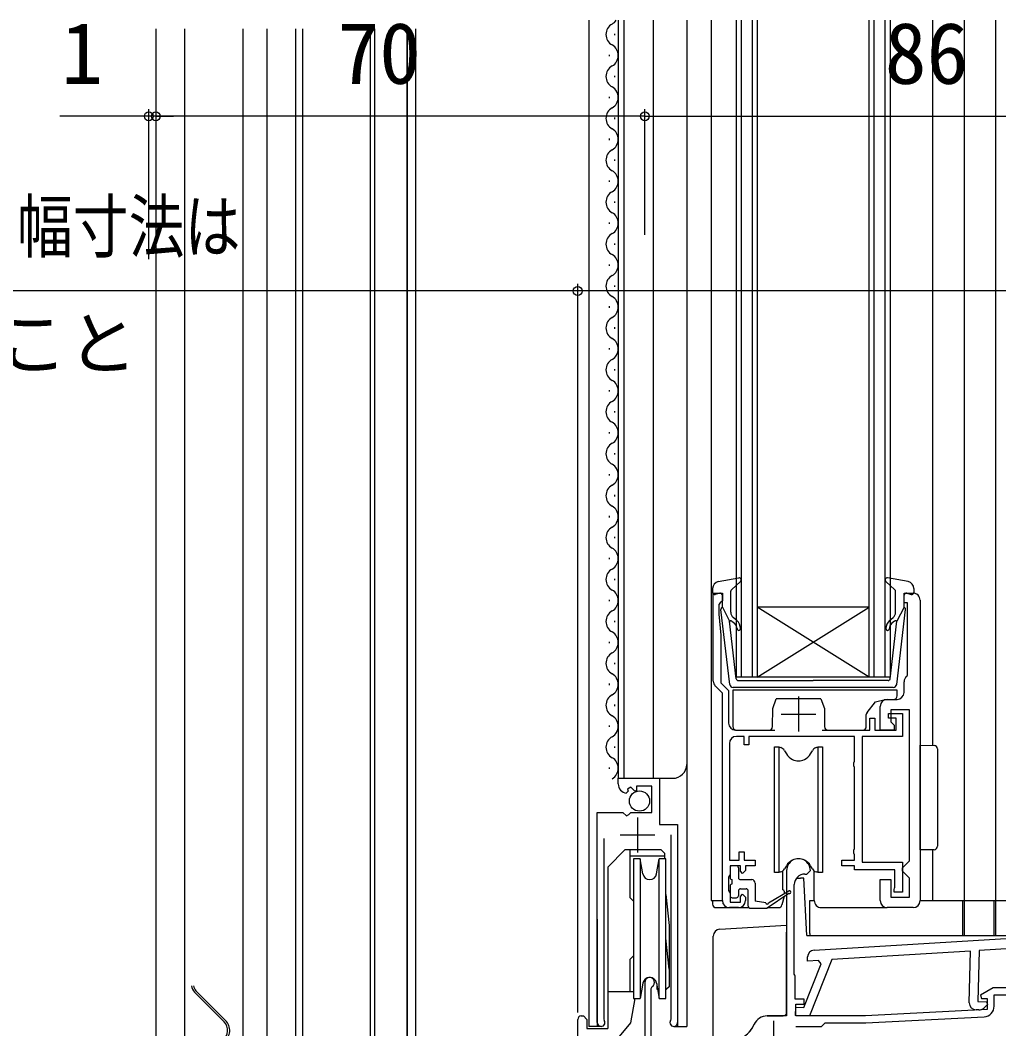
# Model space of a CAD drawing. Units: millimetres, scale not verified. Extents: x -525 to 525, y -783 to 778.
# Drawn here: x -299.7 to -159.6, y -27 to 117.3 of the extents above; entities that cross this region are included whole.
import ezdxf
from ezdxf.enums import TextEntityAlignment as Align

# ---------------------------------------------------------------- set-up
doc = ezdxf.new("R2010")
doc.units = ezdxf.units.MM
doc.header["$LTSCALE"] = 4
for name, color, linetype in [('0-2_YKK_11', 7, 'Continuous'), ('0-4_YKK_12', 2, 'Continuous'), ('0-5_YKK_13', 4, 'Continuous'), ('0-7_YKK_D', 6, 'Continuous')]:
    doc.layers.add(name, color=color, linetype=linetype)
doc.styles.add('ＭＳ ゴシック', font='')
doc.styles.get('ＭＳ ゴシック').set_extended_font_data('MS Gothic')

msp = doc.modelspace()

# ---------------------------------------------------------------- linework, layer by layer
at = {"layer": '0-2_YKK_11'}
for p, q in [((-170.899, 34.3), (-170.899, -8.7)), ((-173.199, 21.1), (-173.199, 22.6)), ((-188.299, 20.5), (-188.299, 15.5)), ((-175.599, 20.1), (-174.199, 20.1)), ((-190.799, 18), (-185.799, 18)), ((-197.299, 15.7), (-191.697, 15.7)), ((-211.349, 3.2), (-211.349, -1.8)), ((-213.849, 0.7), (-208.849, 0.7)), ((-196.899, -9.7), (-198.199, -9.7)), ((-171.899, -9.7), (-175.599, -9.7)), ((-162.474, -24.343), (-162.884, -24.333)), ((-191.899, -25.9), (-191.899, -30.9))]:
    msp.add_line(p, q, dxfattribs=at)
for points in [[(-200.499, 22.714), (-200.499, 35.3), (-199.199, 35.3), (-199.199, 34.2), (-199.499, 33.9), (-199.699, 33.7), (-199.699, 32.3), (-199.399, 29.3), (-199.399, 22.473), (-198.299, 21.373), (-198.299, 16.7)], [(-172.814, 23.388), (-172.699, 23.625), (-172.699, 33.9), (-173.199, 33.9), (-173.199, 35.3), (-171.899, 35.3)], [(-199.199, -8.7), (-199.199, 15.7), (-199.199, 21), (-200.206, 22.007)], [(-176.599, -8.7), (-176.599, -5.7), (-175.099, -5.7), (-175.099, -8.2), (-172.399, -8.2), (-172.399, -5.5), (-172.899, -5), (-173.399, -4.5), (-173.399, -4), (-172.899, -3.5), (-172.399, -3), (-172.399, 18.6), (-175.099, 18.6), (-175.099, 16.9), (-174.599, 16.4), (-174.599, 15.7), (-176.599, 15.7), (-176.599, 19.1)], [(-184.9, 15.7), (-178.099, 15.7), (-178.099, 17.4), (-177.399, 17.4), (-177.399, 15.7), (-174.299, 15.7), (-174.299, 17.4), (-175.399, 17.4), (-175.399, 18.1), (-173.399, 18.1), (-173.399, 14.8), (-179.199, 14.8), (-179.199, -3.2), (-173.399, -3.2), (-173.399, -7.5), (-174.599, -7.5), (-174.599, -7.1), (-174.549, -6.934), (-174.499, -6.768), (-174.499, -4.3), (-180.299, -4.3), (-180.299, -3.7), (-182.099, -3.7), (-182.099, -2.9), (-180.299, -2.9), (-180.299, -2.147), (-180.399, -1.924), (-180.399, -1.476), (-180.299, -1.253), (-180.299, 10.353), (-180.399, 10.576), (-180.399, 11.024), (-180.299, 11.247), (-180.299, 14.8), (-195.399, 14.8), (-195.399, 13.6), (-196.099, 13.6), (-196.099, 14.8), (-197.199, 14.8)], [(-198.199, 13.8), (-198.199, -2.9), (-196.799, -2.9), (-196.799, -1.7), (-196.099, -1.7), (-196.099, -2.9), (-194.499, -2.9), (-194.499, -3.7), (-195.899, -3.7), (-195.899, -4.4), (-196.299, -4.8), (-196.599, -4.5), (-196.599, -3.7), (-198.099, -3.7), (-198.099, -4.9), (-198.199, -5.124), (-198.299, -5.347), (-198.299, -7.253), (-198.199, -7.476), (-198.099, -7.7), (-198.099, -8.9), (-196.599, -8.9), (-196.599, -8.1), (-196.299, -7.8), (-195.899, -8.2), (-195.899, -8.7)], [(-214.099, 7.995), (-214.099, 8.8), (-208.199, 8.8), (-208.199, 2.197), (-205.599, 2.197), (-205.599, -26.15)], [(-217.099, -26.15), (-217.099, 3.9), (-213.467, 3.9), (-212.927, 3.447), (-212.599, 3.6), (-212.299, 3.9), (-209.299, 3.9), (-209.299, 7.7), (-211.499, 7.7), (-211.499, 7.066), (-211.746, 6.964), (-212.323, 7.541), (-212.791, 7.271), (-212.705, 6.952), (-212.917, 6.701)], [(-216.149, 0.2), (-216.149, -25.668), (-216.096, -25.838)], [(-206.602, -25.838), (-206.549, -25.668), (-206.549, 0.7)], [(-189.999, -4.4), (-189.999, -25.2), (-192.799, -25.2)], [(-148.999, -4.4), (-148.999, -21.2), (-160.42, -21.2), (-162.239, -22.25), (-162.118, -22.7), (-161.299, -22.7), (-161.299, -24.288), (-178.699, -25.2), (-188.699, -25.2), (-188.699, -23.5), (-187.499, -23.5), (-187.499, -22.8), (-188.799, -22.8), (-188.799, -19.5), (-188.849, -19.368), (-188.899, -19.235), (-188.899, -6.4)], [(-187.399, -4.9), (-187.099, -4.9), (-186.599, -4.4)], [(-186.056, -15.796), (-149.197, -13.542), (-149.236, -15.047), (-162.462, -15.856), (-162.653, -23.138), (-161.377, -23.172), (-161.227, -23.564), (-161.759, -24.069)], [(-163.857, -23.307), (-163.664, -15.929), (-183.538, -17.145), (-186.715, -25.209), (-188.714, -25.157), (-188.683, -23.957), (-187.524, -23.988), (-185.067, -17.752), (-185.425, -17.26), (-187.01, -17.357), (-186.994, -16.768)], [(-210.299, -20.4), (-210.299, -30.2), (-204.299, -30.2), (-204.299, -53.175), (-210.299, -53.7), (-210.299, -59.7), (-207.299, -59.7), (-207.299, -58.8), (-209.399, -58.8), (-209.399, -54.525), (-203.955, -54.048), (-203.507, -53.644), (-203.213, -53.4), (-199.599, -53.4), (-199.339, -53.25), (-199.079, -53.1), (-178.799, -53.1), (-163.299, -51.744), (-162.495, -49.536)], [(-198.101, -28.823), (-205.299, -29.2), (-209.399, -29.2), (-209.399, -21.266), (-209.249, -21.006)], [(-160.299, -23.814), (-160.299, -22.2), (-148.999, -22.2), (-148.999, -23.1), (-158.57, -43.626)], [(-188.691, -26.7), (-184.999, -26.7), (-184.499, -26.2), (-178.672, -26.2), (-161.72, -25.312)]]:
    msp.add_lwpolyline(points, dxfattribs=at)
for centre, radius, start, end in [((-171.899, 34.3), 1, 359.99998, 90.00002), ((-172.199, 22.6), 1, 127.97988, 180.00004), ((-199.499, 22.714), 1, 179.99998, 224.99997), ((-174.199, 21.1), 1, 270.00001, 359.99999), ((-175.599, 19.1), 1, 90.00001, 179.99999), ((-197.299, 16.7), 1, 180.00001, 269.99999), ((-197.199, 13.8), 1, 90.00001, 179.99999), ((-212.799, 7.995), 1.3, 180, 264.78412), ((-188.299, -4.4), 1.7, 359.99999, 180.00001), ((-187.399, -6.4), 1.5, 90.00001, 179.99999), ((-198.199, -8.7), 1, 180.00001, 269.99999), ((-196.899, -8.7), 1, 270.00001, 359.99999), ((-175.599, -8.7), 1, 180.00001, 269.99999), ((-171.899, -8.7), 1, 270.00001, 359.99999), ((-185.994, -16.794), 1, 93.50001, 178.50002), ((-209.599, -20.4), 0.7, 300, 179.99999), ((-162.858, -23.333), 1, 178.50001, 268.49999), ((-162.448, -23.344), 1, 268.50001, 313.5), ((-161.799, -23.814), 1.5, 273.00003, 0), ((-216.549, -26.15), 0.55, 180.00002, 34.56045), ((-206.149, -26.15), 0.55, 145.43932, 359.99998), ((-192.799, -27.2), 2, 90.00001, 156.71585), ((-198.31, -24.828), 4, 273, 336.71582)]:
    msp.add_arc(centre, radius, start, end, dxfattribs=at)
at = {"layer": '0-4_YKK_12'}
for p, q in [((-218.299, 117.3), (-218.299, -26.7)), ((-214.099, 117.3), (-214.099, 8.8)), ((-213.299, 117.3), (-213.299, 8.8)), ((-209.099, 117.3), (-209.099, 8.8)), ((-204.299, 117.3), (-204.299, -26.7)), ((-200.799, 117.3), (-200.799, -8.7)), ((-196.499, 117.3), (-196.499, 23.3)), ((-194.899, 23.3), (-194.899, 117.3)), ((-177.499, 117.3), (-177.499, 23.3)), ((-175.899, 23.3), (-175.899, 117.3)), ((-169.099, 117.3), (-169.099, 13.519)), ((-164.599, 117.3), (-164.599, -8.7)), ((-160.099, 117.3), (-160.099, -8.7)), ((-280.297, 116.051), (-280.297, -113.7)), ((-276.197, 116.051), (-276.197, -113.7)), ((-267.797, -101.2), (-267.797, 116.051)), ((-264.397, 116.051), (-264.397, -79.2)), ((-260.297, 116.051), (-260.297, -79.2)), ((-259.297, 116.051), (-259.297, -79.2)), ((-249.597, 116.051), (-249.597, -100.364)), ((-248.997, 116.051), (-248.997, -100.311)), ((-244.297, 116.051), (-244.297, -99.886)), ((-244.297, -99.886), (-244.297, 116.051)), ((-243.097, -99.782), (-243.097, 116.051)), ((-214.599, 115.149), (-214.599, 115.349)), ((-215.359, 112.149), (-215.359, 112.349)), ((-214.599, 109.149), (-214.599, 109.349)), ((-215.359, 106.149), (-215.359, 106.349)), ((-214.599, 103.149), (-214.599, 103.349)), ((-215.359, 100.149), (-215.359, 100.349)), ((-214.599, 97.149), (-214.599, 97.349)), ((-215.359, 94.149), (-215.359, 94.349)), ((-214.599, 91.149), (-214.599, 91.349)), ((-215.359, 88.149), (-215.359, 88.349)), ((-214.599, 85.149), (-214.599, 85.349)), ((-215.359, 82.149), (-215.359, 82.349)), ((-214.599, 79.149), (-214.599, 79.349)), ((-215.359, 76.149), (-215.359, 76.349)), ((-214.599, 73.149), (-214.599, 73.349)), ((-215.359, 70.149), (-215.359, 70.349)), ((-214.599, 67.149), (-214.599, 67.349)), ((-215.359, 64.149), (-215.359, 64.349)), ((-214.599, 61.149), (-214.599, 61.349)), ((-215.359, 58.149), (-215.359, 58.349)), ((-214.599, 55.149), (-214.599, 55.349)), ((-215.359, 52.149), (-215.359, 52.349)), ((-214.599, 49.149), (-214.599, 49.349)), ((-215.359, 46.149), (-215.359, 46.349)), ((-214.599, 43.149), (-214.599, 43.349)), ((-215.359, 40.149), (-215.359, 40.349)), ((-214.599, 37.149), (-214.599, 37.349)), ((-215.359, 34.149), (-215.359, 34.349)), ((-178.199, 33.3), (-194.199, 33.3)), ((-178.199, 23.3), (-194.199, 33.3)), ((-194.199, 23.3), (-178.199, 33.3)), ((-214.599, 31.149), (-214.599, 31.349)), ((-215.359, 28.149), (-215.359, 28.349)), ((-214.599, 25.149), (-214.599, 25.349)), ((-178.199, 23.3), (-194.199, 23.3)), ((-215.359, 22.149), (-215.359, 22.349)), ((-214.599, 19.149), (-214.599, 19.349)), ((-215.359, 16.149), (-215.359, 16.349)), ((-214.599, 13.149), (-214.599, 13.349)), ((-215.359, 10.149), (-215.359, 10.349)), ((-214.099, 8.8), (-206.299, 8.8)), ((-169.099, -1.419), (-169.099, -8.7)), ((-200.799, -8.7), (-199.199, -8.7)), ((-164.599, -8.696), (-158.199, -8.696)), ((-217.099, -11.375), (-217.099, -26.7)), ((-205.599, -12.227), (-205.599, -26.7)), ((-210.299, -19.988), (-210.299, -59.7)), ((-216.549, -26.7), (-218.299, -26.7)), ((-206.149, -26.7), (-204.299, -26.7))]:
    msp.add_line(p, q, dxfattribs=at)
for points in [[(-194.199, 117.3), (-194.199, 23.3), (-197.199, 23.3), (-197.199, 117.3)], [(-175.199, 117.3), (-175.199, 23.3), (-178.199, 23.3), (-178.199, 117.3)]]:
    msp.add_lwpolyline(points, dxfattribs=at)
for centre, radius, start, end in [((-215.817, 118.249), 1.718, 299.20254, 326.46172), ((-214.14, 115.249), 1.718, 119.20254, 240.79746), ((-215.817, 112.249), 1.718, 299.20254, 60.79746), ((-214.14, 109.249), 1.718, 119.20254, 240.79746), ((-215.817, 106.249), 1.718, 299.20254, 60.79746), ((-214.14, 103.249), 1.718, 119.20254, 240.79746), ((-215.817, 100.249), 1.718, 299.20254, 60.79746), ((-214.14, 97.249), 1.718, 119.20254, 240.79746), ((-215.817, 94.249), 1.718, 299.20254, 60.79746), ((-214.14, 91.249), 1.718, 119.20254, 240.79746), ((-215.817, 88.249), 1.718, 299.20254, 60.79746), ((-214.14, 85.249), 1.718, 119.20254, 240.79746), ((-215.817, 82.249), 1.718, 299.20254, 60.79746), ((-214.14, 79.249), 1.718, 119.20254, 240.79746), ((-215.817, 76.249), 1.718, 299.20254, 60.79746), ((-214.14, 73.249), 1.718, 119.20254, 240.79746), ((-215.817, 70.249), 1.718, 299.20254, 60.79746), ((-214.14, 67.249), 1.718, 119.20254, 240.79746), ((-215.817, 64.249), 1.718, 299.20254, 60.79746), ((-214.14, 61.249), 1.718, 119.20254, 240.79746), ((-215.817, 58.249), 1.718, 299.20254, 60.79746), ((-214.14, 55.249), 1.718, 119.20254, 240.79746), ((-215.817, 52.249), 1.718, 299.20254, 60.79746), ((-214.14, 49.249), 1.718, 119.20254, 240.79746), ((-215.817, 46.249), 1.718, 299.20254, 60.79746), ((-214.14, 43.249), 1.718, 119.20254, 240.79746), ((-215.817, 40.249), 1.718, 299.20254, 60.79746), ((-214.14, 37.249), 1.718, 119.20254, 240.79746), ((-215.817, 34.249), 1.718, 299.20254, 60.79746), ((-214.14, 31.249), 1.718, 119.20254, 240.79746), ((-215.817, 28.249), 1.718, 299.20254, 60.79746), ((-214.14, 25.249), 1.718, 119.20254, 240.79746), ((-215.817, 22.249), 1.718, 299.20254, 60.79746), ((-214.14, 19.249), 1.718, 119.20254, 240.79746), ((-215.817, 16.249), 1.718, 299.20254, 60.79746), ((-214.14, 13.249), 1.718, 119.20254, 240.79746), ((-215.817, 10.249), 1.718, 299.20254, 60.79746), ((-206.299, 10.8), 2, 270, 0)]:
    msp.add_arc(centre, radius, start, end, dxfattribs=at)
at = {"layer": '0-5_YKK_13'}
for p, q in [((-199.781, 36.948), (-196.853, 37.492)), ((-197.901, 35.786), (-196.596, 36.975)), ((-174.496, 35.786), (-175.801, 36.975)), ((-172.616, 36.948), (-175.544, 37.492)), ((-200.599, 35.965), (-200.599, 35.397)), ((-199.579, 35.286), (-200.218, 35.108)), ((-199.199, 33.297), (-199.199, 34.997)), ((-197.999, 32.563), (-197.999, 35.564)), ((-174.399, 32.563), (-174.399, 35.564)), ((-173.199, 33.297), (-173.199, 34.997)), ((-172.818, 35.286), (-172.179, 35.108)), ((-171.799, 35.965), (-171.799, 35.397)), ((-199.199, 33.297), (-198.185, 31.297)), ((-173.199, 33.297), (-174.212, 31.297)), ((-198.15, 22.239), (-199.397, 32.979)), ((-197.134, 31.372), (-197.641, 31.797)), ((-175.263, 31.372), (-174.756, 31.797)), ((-174.247, 22.239), (-173.001, 32.979)), ((-197.229, 23.062), (-198.185, 31.297)), ((-197.839, 31.31), (-197.456, 30.989)), ((-175.168, 23.062), (-174.212, 31.297)), ((-174.558, 31.31), (-174.941, 30.989)), ((-174.744, 21.797), (-197.653, 21.797)), ((-196.931, 22.797), (-186.199, 22.797)), ((-175.466, 22.797), (-186.199, 22.797)), ((-197.696, 21.4), (-197.696, 16.2)), ((-174.196, 21.4), (-197.696, 21.4)), ((-174.196, 20.6), (-174.196, 21.4)), ((-192.019, 16.196), (-191.996, 18.8)), ((-191.996, 18.8), (-191.496, 20.2)), ((-185.096, 20.2), (-191.496, 20.2)), ((-185.096, 20.2), (-184.596, 18.8)), ((-184.596, 18.8), (-184.573, 16.196)), ((-178.487, 18.237), (-177.259, 19.771)), ((-177.259, 19.771), (-175.896, 20.1)), ((-175.896, 20.1), (-174.696, 20.1)), ((-178.596, 16.2), (-178.596, 17.925)), ((-197.196, 15.7), (-192.519, 15.7)), ((-184.073, 15.7), (-179.096, 15.7)), ((-191.753, -4.7), (-191.753, 13.3)), ((-191.103, 13.3), (-191.103, -4.7)), ((-185.503, -4.7), (-185.503, 13.3)), ((-168.399, 13.015), (-168.399, -0.915)), ((-190.3, 12.759), (-190.036, 12.3)), ((-186.571, 12.3), (-186.307, 12.759)), ((-213.099, -1.4), (-215.599, -3.9)), ((-213.099, -1.4), (-207.999, -1.4)), ((-212.449, -1.4), (-212.449, -8.25)), ((-207.499, -1.9), (-207.999, -1.4)), ((-168.89, -1.415), (-170.899, -1.45)), ((-207.499, -2.344), (-212.449, -2.344)), ((-211.899, -2.7), (-211.899, -22.7)), ((-210.967, -2.7), (-211.899, -2.7)), ((-210.583, -4.874), (-210.967, -2.7)), ((-210.967, -2.7), (-210.967, -22.7)), ((-208.614, -4.874), (-208.231, -2.7)), ((-207.299, -2.7), (-208.231, -2.7)), ((-208.231, -22.7), (-208.231, -2.7)), ((-207.499, -1.9), (-207.499, -2.7)), ((-207.299, -22.7), (-207.299, -2.7)), ((-215.599, -3.9), (-215.599, -27)), ((-198.099, -4), (-198.099, -5.4)), ((-197.199, -3.7), (-197.799, -3.7)), ((-196.899, -4), (-196.899, -5.4)), ((-190.036, -3.7), (-190.3, -4.159)), ((-186.307, -4.159), (-186.571, -3.7)), ((-197.799, -6.3), (-197.799, -5.7)), ((-196.599, -5.7), (-194.999, -5.7)), ((-191.103, -4.7), (-191.753, -4.7)), ((-190.824, -4.598), (-191.103, -4.7)), ((-190.548, -7.175), (-190.545, -4.442)), ((-188.596, -5.496), (-188.027, -5.496)), ((-186.045, -8.7), (-186.045, -4.456)), ((-198.099, -6.6), (-198.099, -8)), ((-196.599, -7), (-195.799, -7)), ((-194.499, -6.2), (-194.499, -8.797)), ((-211.899, -8.8), (-212.449, -8.25)), ((-207.299, -7.811), (-206.799, -12.251)), ((-197.799, -8.3), (-197.199, -8.3)), ((-196.899, -7.3), (-196.899, -8)), ((-195.499, -9.497), (-195.499, -7.3)), ((-189.7, -7.67), (-192.8, -9.797)), ((-192.6, -8.997), (-189.7, -7.324)), ((-190.375, -8.133), (-190.67, -9.321)), ((-190.345, -7.371), (-190.339, -7.692)), ((-200.599, -8.7), (-200.599, -9.2)), ((-200.099, -9.7), (-195.419, -9.7)), ((-195.199, -9.797), (-192.8, -9.797)), ((-193, -8.997), (-194.499, -8.797)), ((-192.659, -9.7), (-191.138, -9.7)), ((-186.699, -8.696), (-186.045, -8.695)), ((-186.699, -13.402), (-186.699, -8.696)), ((-185.045, -9.701), (-175.599, -9.7)), ((-170.899, -8.696), (-160.299, -8.696)), ((-164.799, -13.402), (-164.799, -8.696)), ((-164.799, -8.696), (-164.599, -8.696)), ((-164.599, -8.696), (-164.599, -13.402)), ((-160.299, -13.402), (-160.299, -8.696)), ((-160.299, -8.696), (-160.099, -8.696)), ((-160.099, -8.696), (-160.099, -13.402)), ((-215.599, -11.5), (-215.599, -13.9)), ((-206.799, -12.251), (-206.799, -21.033)), ((-206.799, -18.5), (-207.299, -14.06)), ((-189.999, -23.904), (-189.999, -13.201)), ((-187.097, -13.696), (-151.724, -13.696)), ((-186.699, -13.402), (-186.699, -13.696)), ((-164.799, -13.696), (-164.799, -13.402)), ((-164.599, -13.402), (-164.599, -13.696)), ((-160.299, -13.696), (-160.299, -13.402)), ((-160.099, -13.402), (-160.099, -13.696)), ((-211.899, -16.6), (-212.449, -17.15)), ((-212.449, -17.15), (-212.449, -21.7)), ((-274.544, -21.599), (-270.301, -25.842)), ((-210.583, -20.526), (-210.967, -22.7)), ((-208.614, -20.526), (-208.231, -22.7)), ((-208.599, -20.613), (-208.599, -21.357)), ((-208.599, -21.357), (-208.467, -21.357)), ((-207.299, -21.357), (-207.199, -21.357)), ((-206.799, -21.033), (-207.199, -21.357)), ((-270.514, -26.054), (-274.756, -21.811)), ((-215.599, -21.7), (-211.899, -21.7)), ((-211.73, -22.7), (-212.347, -26.2)), ((-211.899, -22.7), (-210.967, -22.7)), ((-208.231, -22.7), (-207.299, -22.7)), ((-189.999, -23.904), (-189.999, -23.956)), ((-189.999, -24.7), (-189.999, -23.956)), ((-219.899, -28.2), (-219.899, -25.7)), ((-219.399, -25.2), (-219.099, -25.2)), ((-218.599, -25.7), (-219.099, -25.2)), ((-200.499, -28.895), (-200.499, -25.651)), ((-192.799, -25.2), (-190.499, -25.2)), ((-212.347, -26.2), (-214.445, -28.7))]:
    msp.add_line(p, q, dxfattribs=at)
for points in [[(-191.753, 13.3), (-191.103, 13.3), (-190.824, 13.198)], [(-185.783, 13.198), (-185.503, 13.3), (-184.853, 13.3), (-184.853, -4.7)], [(-170.899, -1.45), (-170.899, 13.55), (-168.89, 13.515)], [(-187.097, -13.696), (-187.526, -5.496), (-188.027, -5.496)], [(-184.853, -4.7), (-185.503, -4.7), (-185.783, -4.598)], [(-199.56, -12.785), (-189.999, -12.2), (-189.999, -13.201)], [(-200.499, -25.651), (-200.499, -13.813), (-200.499, -13.783)], [(-218.599, -25.7), (-218.599, -27), (-215.599, -27)]]:
    msp.add_lwpolyline(points, dxfattribs=at)
msp.add_circle((-211.065, 5.55), 1.45, dxfattribs=at)
for centre, radius, start, end in [((-199.599, 35.965), 1, 100.51214, 180), ((-196.799, 37.197), 0.3, 312.35531, 100.51214), ((-175.599, 37.197), 0.3, 79.48786, 227.64469), ((-172.799, 35.965), 1, 0, 79.48786), ((-200.299, 35.397), 0.3, 180, 285.56536), ((-199.499, 34.997), 0.3, 0, 105.56536), ((-197.699, 35.564), 0.3, 132.35531, 180), ((-174.699, 35.564), 0.3, 0, 47.64469), ((-172.899, 34.997), 0.3, 74.43464, 180), ((-172.099, 35.397), 0.3, 254.43464, 0), ((-199.099, 33.014), 0.3, 109.47122, 186.62089), ((-173.299, 33.014), 0.3, 353.37911, 70.52878), ((-196.999, 32.563), 1, 180, 229.99999), ((-175.399, 32.563), 1, 310.00001, 0), ((-197.968, 31.157), 0.2, 49.99999, 186.62089), ((-198.099, 30.223), 1, 0, 49.99999), ((-198.099, 30.223), 1.5, 0, 49.99999), ((-174.299, 30.223), 1.5, 130.00001, 180), ((-174.299, 30.223), 1, 130.00001, 180), ((-174.43, 31.157), 0.2, 353.37911, 130.00001), ((-196.849, 30.223), 0.25, 180, 0), ((-175.549, 30.223), 0.25, 180, 0), ((-197.653, 22.297), 0.5, 186.62089, 270), ((-196.931, 23.097), 0.3, 186.62089, 270), ((-175.466, 23.097), 0.3, 270, 353.37911), ((-174.744, 22.297), 0.5, 270, 353.37911), ((-174.696, 20.6), 0.5, 270, 0), ((-178.096, 17.925), 0.5, 141.34019, 180), ((-197.196, 16.2), 0.5, 180, 270), ((-192.519, 16.2), 0.5, 270, 359.5), ((-184.073, 16.2), 0.5, 180.5, 270), ((-179.096, 16.2), 0.5, 270, 0), ((-191.166, 12.259), 1, 30, 70), ((-185.441, 12.259), 1, 110, 150), ((-168.899, 13.015), 0.5, 0, 89), ((-188.303, 13.3), 2, 210, 244.84934), ((-188.303, 13.3), 2, 295.15066, 330), ((-188.303, 13.3), 2, 244.84934, 295.15066), ((-168.899, -0.915), 0.5, 271, 0), ((-188.303, -4.7), 2, 64.84934, 115.15066), ((-197.799, -4), 0.3, 90, 180), ((-197.199, -4), 0.3, 0, 90), ((-191.166, -3.659), 1, 290, 330), ((-188.303, -4.7), 2, 115.15066, 150), ((-188.303, -4.7), 2, 30, 64.84934), ((-185.441, -3.659), 1, 210, 250), ((-209.599, -4.7), 1, 190, 350), ((-197.799, -5.4), 0.3, 180, 270), ((-196.599, -5.4), 0.3, 180, 270), ((-194.999, -6.2), 0.5, 0, 90), ((-197.799, -6.6), 0.3, 90, 180), ((-196.599, -7.3), 0.3, 90, 180), ((-195.799, -7.3), 0.3, 0, 90), ((-190.545, -7.375), 0.2, 1, 91), ((-197.799, -8), 0.3, 180, 270), ((-197.199, -8), 0.3, 270, 0), ((-189.6, -7.497), 0.2, 239.98594, 119.98594), ((-200.099, -9.2), 0.5, 179.99729, 269.99729), ((-195.199, -9.497), 0.3, 180, 270), ((-192.8, -8.997), 0.2, 180, 0), ((-191.156, -9.201), 0.5, 272, 346.03173), ((-185.045, -8.701), 1, 179.99729, 269.99729), ((-199.499, -13.783), 1, 93.5, 180), ((-209.599, -20.7), 1, 10, 170), ((-273.696, -20.751), 1.5, 185.59664, 225), ((-273.696, -20.751), 1.2, 187.00209, 225), ((-271.716, -27.256), 2, 305, 45), ((-219.399, -25.7), 0.5, 90, 180), ((-192.799, -27.2), 2, 90, 156.51952), ((-190.499, -24.7), 0.5, 270, 0), ((-271.716, -27.256), 1.7, 305, 45), ((-198.302, -24.809), 4, 273, 336.51952)]:
    msp.add_arc(centre, radius, start, end, dxfattribs=at)
at = {"layer": '0-7_YKK_D'}
for p, q in [((-281.299, 83.075), (-281.299, 104.55)), ((-210.299, 87.56), (-210.299, 104.55)), ((-210.299, 86.56), (-210.299, 104.55)), ((-281.299, 103.55), (-294.012, 103.55)), ((-280.297, 103.55), (-281.299, 103.55)), ((-280.297, 103.55), (-277.747, 103.55)), ((-210.299, 103.55), (-280.297, 103.55)), ((-210.299, 103.55), (-124.299, 103.55)), ((-219.899, -24.7), (-219.899, 79.55))]:
    msp.add_line(p, q, dxfattribs=at)
msp.add_lwpolyline([(-151.299, 78.55), (-219.899, 78.55), (-381.085, 78.55)], dxfattribs=at)
for centre in [(-281.299, 103.55), (-280.297, 103.55), (-280.297, 103.55), (-210.299, 103.55), (-210.299, 103.55), (-219.899, 78.55)]:
    msp.add_circle(centre, 0.637, dxfattribs=at)

# ---------------------------------------------------------------- texts
at = {"layer": '0-7_YKK_D', "style": 'ＭＳ ゴシック'}
for s, height, p in [('1', 8.798, (-293.853, 105.55)), ('70', 8.798, (-254.298, 105.55)), ('86', 8.798, (-175.958, 105.55)), ('85mm以下のこと', 7.331, (-352.875, 65.187))]:
    msp.add_text(s, height=height, dxfattribs=at).set_placement(p, align=Align.BOTTOM_LEFT)
at = {"layer": '0-7_YKK_D', "style": 'ＭＳ ゴシック', "width": 0.8}
msp.add_text('※躯体からのサッシ出幅寸法は', height=7.331, dxfattribs=at).set_placement((-380.176, 81.914), align=Align.BOTTOM_LEFT)

doc.saveas('drawing.dxf')
